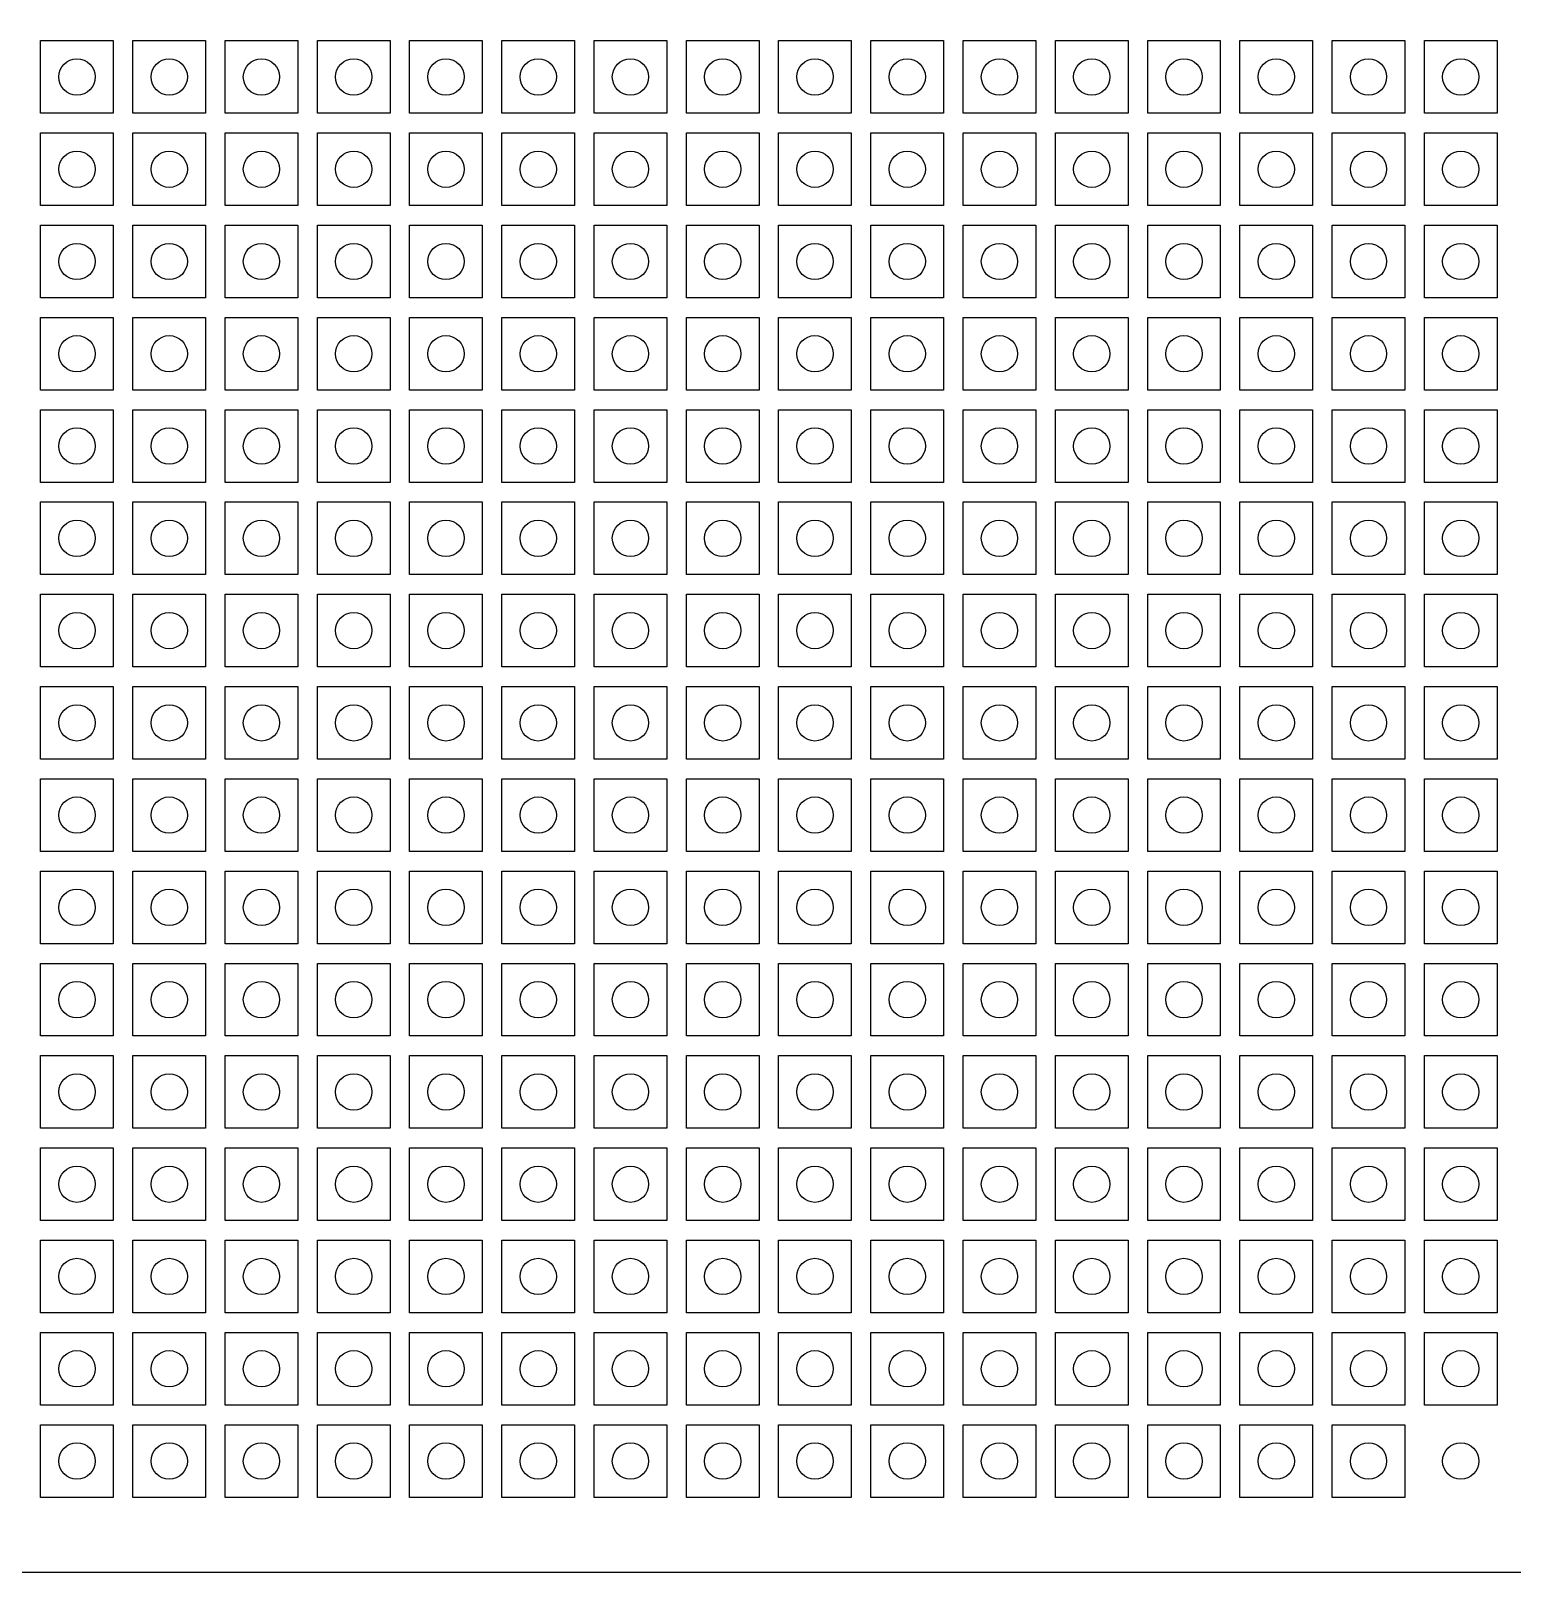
# Model space of a CAD drawing. Header units: millimetres. Extents: x 0 to 526, y 0 to 196.
# Drawn here: x 39.21 to 80, y 0 to 42.43 of the extents above; entities that cross this region are included whole.
import ezdxf

# ---------------------------------------------------------------- set-up
doc = ezdxf.new("R2010")
doc.units = ezdxf.units.MM

msp = doc.modelspace()

# ---------------------------------------------------------------- linework, layer by layer
for points in [[(0, 0), (0, 0), (160, 0), (160, 0), (160, 100), (160, 100), (0, 100), (0, 100)], [(41.484, 40.16), (41.484, 40.16), (39.484, 40.16), (39.484, 40.16), (39.484, 42.16), (39.484, 42.16), (41.484, 42.16), (41.484, 42.16)], [(44.024, 40.16), (44.024, 40.16), (42.024, 40.16), (42.024, 40.16), (42.024, 42.16), (42.024, 42.16), (44.024, 42.16), (44.024, 42.16)], [(46.564, 40.16), (46.564, 40.16), (44.564, 40.16), (44.564, 40.16), (44.564, 42.16), (44.564, 42.16), (46.564, 42.16), (46.564, 42.16)], [(49.104, 40.16), (49.104, 40.16), (47.104, 40.16), (47.104, 40.16), (47.104, 42.16), (47.104, 42.16), (49.104, 42.16), (49.104, 42.16)], [(51.644, 40.16), (51.644, 40.16), (49.644, 40.16), (49.644, 40.16), (49.644, 42.16), (49.644, 42.16), (51.644, 42.16), (51.644, 42.16)], [(54.184, 40.16), (54.184, 40.16), (52.184, 40.16), (52.184, 40.16), (52.184, 42.16), (52.184, 42.16), (54.184, 42.16), (54.184, 42.16)], [(56.724, 40.16), (56.724, 40.16), (54.724, 40.16), (54.724, 40.16), (54.724, 42.16), (54.724, 42.16), (56.724, 42.16), (56.724, 42.16)], [(59.264, 40.16), (59.264, 40.16), (57.264, 40.16), (57.264, 40.16), (57.264, 42.16), (57.264, 42.16), (59.264, 42.16), (59.264, 42.16)], [(61.804, 40.16), (61.804, 40.16), (59.804, 40.16), (59.804, 40.16), (59.804, 42.16), (59.804, 42.16), (61.804, 42.16), (61.804, 42.16)], [(64.344, 40.16), (64.344, 40.16), (62.344, 40.16), (62.344, 40.16), (62.344, 42.16), (62.344, 42.16), (64.344, 42.16), (64.344, 42.16)], [(66.884, 40.16), (66.884, 40.16), (64.884, 40.16), (64.884, 40.16), (64.884, 42.16), (64.884, 42.16), (66.884, 42.16), (66.884, 42.16)], [(69.424, 40.16), (69.424, 40.16), (67.424, 40.16), (67.424, 40.16), (67.424, 42.16), (67.424, 42.16), (69.424, 42.16), (69.424, 42.16)], [(71.964, 40.16), (71.964, 40.16), (69.964, 40.16), (69.964, 40.16), (69.964, 42.16), (69.964, 42.16), (71.964, 42.16), (71.964, 42.16)], [(74.504, 40.16), (74.504, 40.16), (72.504, 40.16), (72.504, 40.16), (72.504, 42.16), (72.504, 42.16), (74.504, 42.16), (74.504, 42.16)], [(77.044, 40.16), (77.044, 40.16), (75.044, 40.16), (75.044, 40.16), (75.044, 42.16), (75.044, 42.16), (77.044, 42.16), (77.044, 42.16)], [(79.584, 40.16), (79.584, 40.16), (77.584, 40.16), (77.584, 40.16), (77.584, 42.16), (77.584, 42.16), (79.584, 42.16), (79.584, 42.16)], [(41.484, 37.62), (41.484, 37.62), (39.484, 37.62), (39.484, 37.62), (39.484, 39.62), (39.484, 39.62), (41.484, 39.62), (41.484, 39.62)], [(44.024, 37.62), (44.024, 37.62), (42.024, 37.62), (42.024, 37.62), (42.024, 39.62), (42.024, 39.62), (44.024, 39.62), (44.024, 39.62)], [(46.564, 37.62), (46.564, 37.62), (44.564, 37.62), (44.564, 37.62), (44.564, 39.62), (44.564, 39.62), (46.564, 39.62), (46.564, 39.62)], [(49.104, 37.62), (49.104, 37.62), (47.104, 37.62), (47.104, 37.62), (47.104, 39.62), (47.104, 39.62), (49.104, 39.62), (49.104, 39.62)], [(51.644, 37.62), (51.644, 37.62), (49.644, 37.62), (49.644, 37.62), (49.644, 39.62), (49.644, 39.62), (51.644, 39.62), (51.644, 39.62)], [(54.184, 37.62), (54.184, 37.62), (52.184, 37.62), (52.184, 37.62), (52.184, 39.62), (52.184, 39.62), (54.184, 39.62), (54.184, 39.62)], [(56.724, 37.62), (56.724, 37.62), (54.724, 37.62), (54.724, 37.62), (54.724, 39.62), (54.724, 39.62), (56.724, 39.62), (56.724, 39.62)], [(59.264, 37.62), (59.264, 37.62), (57.264, 37.62), (57.264, 37.62), (57.264, 39.62), (57.264, 39.62), (59.264, 39.62), (59.264, 39.62)], [(61.804, 37.62), (61.804, 37.62), (59.804, 37.62), (59.804, 37.62), (59.804, 39.62), (59.804, 39.62), (61.804, 39.62), (61.804, 39.62)], [(64.344, 37.62), (64.344, 37.62), (62.344, 37.62), (62.344, 37.62), (62.344, 39.62), (62.344, 39.62), (64.344, 39.62), (64.344, 39.62)], [(66.884, 37.62), (66.884, 37.62), (64.884, 37.62), (64.884, 37.62), (64.884, 39.62), (64.884, 39.62), (66.884, 39.62), (66.884, 39.62)], [(69.424, 37.62), (69.424, 37.62), (67.424, 37.62), (67.424, 37.62), (67.424, 39.62), (67.424, 39.62), (69.424, 39.62), (69.424, 39.62)], [(71.964, 37.62), (71.964, 37.62), (69.964, 37.62), (69.964, 37.62), (69.964, 39.62), (69.964, 39.62), (71.964, 39.62), (71.964, 39.62)], [(74.504, 37.62), (74.504, 37.62), (72.504, 37.62), (72.504, 37.62), (72.504, 39.62), (72.504, 39.62), (74.504, 39.62), (74.504, 39.62)], [(77.044, 37.62), (77.044, 37.62), (75.044, 37.62), (75.044, 37.62), (75.044, 39.62), (75.044, 39.62), (77.044, 39.62), (77.044, 39.62)], [(79.584, 37.62), (79.584, 37.62), (77.584, 37.62), (77.584, 37.62), (77.584, 39.62), (77.584, 39.62), (79.584, 39.62), (79.584, 39.62)], [(41.484, 35.08), (41.484, 35.08), (39.484, 35.08), (39.484, 35.08), (39.484, 37.08), (39.484, 37.08), (41.484, 37.08), (41.484, 37.08)], [(44.024, 35.08), (44.024, 35.08), (42.024, 35.08), (42.024, 35.08), (42.024, 37.08), (42.024, 37.08), (44.024, 37.08), (44.024, 37.08)], [(46.564, 35.08), (46.564, 35.08), (44.564, 35.08), (44.564, 35.08), (44.564, 37.08), (44.564, 37.08), (46.564, 37.08), (46.564, 37.08)], [(49.104, 35.08), (49.104, 35.08), (47.104, 35.08), (47.104, 35.08), (47.104, 37.08), (47.104, 37.08), (49.104, 37.08), (49.104, 37.08)], [(51.644, 35.08), (51.644, 35.08), (49.644, 35.08), (49.644, 35.08), (49.644, 37.08), (49.644, 37.08), (51.644, 37.08), (51.644, 37.08)], [(54.184, 35.08), (54.184, 35.08), (52.184, 35.08), (52.184, 35.08), (52.184, 37.08), (52.184, 37.08), (54.184, 37.08), (54.184, 37.08)], [(56.724, 35.08), (56.724, 35.08), (54.724, 35.08), (54.724, 35.08), (54.724, 37.08), (54.724, 37.08), (56.724, 37.08), (56.724, 37.08)], [(59.264, 35.08), (59.264, 35.08), (57.264, 35.08), (57.264, 35.08), (57.264, 37.08), (57.264, 37.08), (59.264, 37.08), (59.264, 37.08)], [(61.804, 35.08), (61.804, 35.08), (59.804, 35.08), (59.804, 35.08), (59.804, 37.08), (59.804, 37.08), (61.804, 37.08), (61.804, 37.08)], [(64.344, 35.08), (64.344, 35.08), (62.344, 35.08), (62.344, 35.08), (62.344, 37.08), (62.344, 37.08), (64.344, 37.08), (64.344, 37.08)], [(66.884, 35.08), (66.884, 35.08), (64.884, 35.08), (64.884, 35.08), (64.884, 37.08), (64.884, 37.08), (66.884, 37.08), (66.884, 37.08)], [(69.424, 35.08), (69.424, 35.08), (67.424, 35.08), (67.424, 35.08), (67.424, 37.08), (67.424, 37.08), (69.424, 37.08), (69.424, 37.08)], [(71.964, 35.08), (71.964, 35.08), (69.964, 35.08), (69.964, 35.08), (69.964, 37.08), (69.964, 37.08), (71.964, 37.08), (71.964, 37.08)], [(74.504, 35.08), (74.504, 35.08), (72.504, 35.08), (72.504, 35.08), (72.504, 37.08), (72.504, 37.08), (74.504, 37.08), (74.504, 37.08)], [(77.044, 35.08), (77.044, 35.08), (75.044, 35.08), (75.044, 35.08), (75.044, 37.08), (75.044, 37.08), (77.044, 37.08), (77.044, 37.08)], [(79.584, 35.08), (79.584, 35.08), (77.584, 35.08), (77.584, 35.08), (77.584, 37.08), (77.584, 37.08), (79.584, 37.08), (79.584, 37.08)], [(41.484, 32.54), (41.484, 32.54), (39.484, 32.54), (39.484, 32.54), (39.484, 34.54), (39.484, 34.54), (41.484, 34.54), (41.484, 34.54)], [(44.024, 32.54), (44.024, 32.54), (42.024, 32.54), (42.024, 32.54), (42.024, 34.54), (42.024, 34.54), (44.024, 34.54), (44.024, 34.54)], [(46.564, 32.54), (46.564, 32.54), (44.564, 32.54), (44.564, 32.54), (44.564, 34.54), (44.564, 34.54), (46.564, 34.54), (46.564, 34.54)], [(49.104, 32.54), (49.104, 32.54), (47.104, 32.54), (47.104, 32.54), (47.104, 34.54), (47.104, 34.54), (49.104, 34.54), (49.104, 34.54)], [(51.644, 32.54), (51.644, 32.54), (49.644, 32.54), (49.644, 32.54), (49.644, 34.54), (49.644, 34.54), (51.644, 34.54), (51.644, 34.54)], [(54.184, 32.54), (54.184, 32.54), (52.184, 32.54), (52.184, 32.54), (52.184, 34.54), (52.184, 34.54), (54.184, 34.54), (54.184, 34.54)], [(56.724, 32.54), (56.724, 32.54), (54.724, 32.54), (54.724, 32.54), (54.724, 34.54), (54.724, 34.54), (56.724, 34.54), (56.724, 34.54)], [(59.264, 32.54), (59.264, 32.54), (57.264, 32.54), (57.264, 32.54), (57.264, 34.54), (57.264, 34.54), (59.264, 34.54), (59.264, 34.54)], [(61.804, 32.54), (61.804, 32.54), (59.804, 32.54), (59.804, 32.54), (59.804, 34.54), (59.804, 34.54), (61.804, 34.54), (61.804, 34.54)], [(64.344, 32.54), (64.344, 32.54), (62.344, 32.54), (62.344, 32.54), (62.344, 34.54), (62.344, 34.54), (64.344, 34.54), (64.344, 34.54)], [(66.884, 32.54), (66.884, 32.54), (64.884, 32.54), (64.884, 32.54), (64.884, 34.54), (64.884, 34.54), (66.884, 34.54), (66.884, 34.54)], [(69.424, 32.54), (69.424, 32.54), (67.424, 32.54), (67.424, 32.54), (67.424, 34.54), (67.424, 34.54), (69.424, 34.54), (69.424, 34.54)], [(71.964, 32.54), (71.964, 32.54), (69.964, 32.54), (69.964, 32.54), (69.964, 34.54), (69.964, 34.54), (71.964, 34.54), (71.964, 34.54)], [(74.504, 32.54), (74.504, 32.54), (72.504, 32.54), (72.504, 32.54), (72.504, 34.54), (72.504, 34.54), (74.504, 34.54), (74.504, 34.54)], [(77.044, 32.54), (77.044, 32.54), (75.044, 32.54), (75.044, 32.54), (75.044, 34.54), (75.044, 34.54), (77.044, 34.54), (77.044, 34.54)], [(79.584, 32.54), (79.584, 32.54), (77.584, 32.54), (77.584, 32.54), (77.584, 34.54), (77.584, 34.54), (79.584, 34.54), (79.584, 34.54)], [(41.484, 30), (41.484, 30), (39.484, 30), (39.484, 30), (39.484, 32), (39.484, 32), (41.484, 32), (41.484, 32)], [(44.024, 30), (44.024, 30), (42.024, 30), (42.024, 30), (42.024, 32), (42.024, 32), (44.024, 32), (44.024, 32)], [(46.564, 30), (46.564, 30), (44.564, 30), (44.564, 30), (44.564, 32), (44.564, 32), (46.564, 32), (46.564, 32)], [(49.104, 30), (49.104, 30), (47.104, 30), (47.104, 30), (47.104, 32), (47.104, 32), (49.104, 32), (49.104, 32)], [(51.644, 30), (51.644, 30), (49.644, 30), (49.644, 30), (49.644, 32), (49.644, 32), (51.644, 32), (51.644, 32)], [(54.184, 30), (54.184, 30), (52.184, 30), (52.184, 30), (52.184, 32), (52.184, 32), (54.184, 32), (54.184, 32)], [(56.724, 30), (56.724, 30), (54.724, 30), (54.724, 30), (54.724, 32), (54.724, 32), (56.724, 32), (56.724, 32)], [(59.264, 30), (59.264, 30), (57.264, 30), (57.264, 30), (57.264, 32), (57.264, 32), (59.264, 32), (59.264, 32)], [(61.804, 30), (61.804, 30), (59.804, 30), (59.804, 30), (59.804, 32), (59.804, 32), (61.804, 32), (61.804, 32)], [(64.344, 30), (64.344, 30), (62.344, 30), (62.344, 30), (62.344, 32), (62.344, 32), (64.344, 32), (64.344, 32)], [(66.884, 30), (66.884, 30), (64.884, 30), (64.884, 30), (64.884, 32), (64.884, 32), (66.884, 32), (66.884, 32)], [(69.424, 30), (69.424, 30), (67.424, 30), (67.424, 30), (67.424, 32), (67.424, 32), (69.424, 32), (69.424, 32)], [(71.964, 30), (71.964, 30), (69.964, 30), (69.964, 30), (69.964, 32), (69.964, 32), (71.964, 32), (71.964, 32)], [(74.504, 30), (74.504, 30), (72.504, 30), (72.504, 30), (72.504, 32), (72.504, 32), (74.504, 32), (74.504, 32)], [(77.044, 30), (77.044, 30), (75.044, 30), (75.044, 30), (75.044, 32), (75.044, 32), (77.044, 32), (77.044, 32)], [(79.584, 30), (79.584, 30), (77.584, 30), (77.584, 30), (77.584, 32), (77.584, 32), (79.584, 32), (79.584, 32)], [(41.484, 27.46), (41.484, 27.46), (39.484, 27.46), (39.484, 27.46), (39.484, 29.46), (39.484, 29.46), (41.484, 29.46), (41.484, 29.46)], [(44.024, 27.46), (44.024, 27.46), (42.024, 27.46), (42.024, 27.46), (42.024, 29.46), (42.024, 29.46), (44.024, 29.46), (44.024, 29.46)], [(46.564, 27.46), (46.564, 27.46), (44.564, 27.46), (44.564, 27.46), (44.564, 29.46), (44.564, 29.46), (46.564, 29.46), (46.564, 29.46)], [(49.104, 27.46), (49.104, 27.46), (47.104, 27.46), (47.104, 27.46), (47.104, 29.46), (47.104, 29.46), (49.104, 29.46), (49.104, 29.46)], [(51.644, 27.46), (51.644, 27.46), (49.644, 27.46), (49.644, 27.46), (49.644, 29.46), (49.644, 29.46), (51.644, 29.46), (51.644, 29.46)], [(54.184, 27.46), (54.184, 27.46), (52.184, 27.46), (52.184, 27.46), (52.184, 29.46), (52.184, 29.46), (54.184, 29.46), (54.184, 29.46)], [(56.724, 27.46), (56.724, 27.46), (54.724, 27.46), (54.724, 27.46), (54.724, 29.46), (54.724, 29.46), (56.724, 29.46), (56.724, 29.46)], [(59.264, 27.46), (59.264, 27.46), (57.264, 27.46), (57.264, 27.46), (57.264, 29.46), (57.264, 29.46), (59.264, 29.46), (59.264, 29.46)], [(61.804, 27.46), (61.804, 27.46), (59.804, 27.46), (59.804, 27.46), (59.804, 29.46), (59.804, 29.46), (61.804, 29.46), (61.804, 29.46)], [(64.344, 27.46), (64.344, 27.46), (62.344, 27.46), (62.344, 27.46), (62.344, 29.46), (62.344, 29.46), (64.344, 29.46), (64.344, 29.46)], [(66.884, 27.46), (66.884, 27.46), (64.884, 27.46), (64.884, 27.46), (64.884, 29.46), (64.884, 29.46), (66.884, 29.46), (66.884, 29.46)], [(69.424, 27.46), (69.424, 27.46), (67.424, 27.46), (67.424, 27.46), (67.424, 29.46), (67.424, 29.46), (69.424, 29.46), (69.424, 29.46)], [(71.964, 27.46), (71.964, 27.46), (69.964, 27.46), (69.964, 27.46), (69.964, 29.46), (69.964, 29.46), (71.964, 29.46), (71.964, 29.46)], [(74.504, 27.46), (74.504, 27.46), (72.504, 27.46), (72.504, 27.46), (72.504, 29.46), (72.504, 29.46), (74.504, 29.46), (74.504, 29.46)], [(77.044, 27.46), (77.044, 27.46), (75.044, 27.46), (75.044, 27.46), (75.044, 29.46), (75.044, 29.46), (77.044, 29.46), (77.044, 29.46)], [(79.584, 27.46), (79.584, 27.46), (77.584, 27.46), (77.584, 27.46), (77.584, 29.46), (77.584, 29.46), (79.584, 29.46), (79.584, 29.46)], [(41.484, 24.92), (41.484, 24.92), (39.484, 24.92), (39.484, 24.92), (39.484, 26.92), (39.484, 26.92), (41.484, 26.92), (41.484, 26.92)], [(44.024, 24.92), (44.024, 24.92), (42.024, 24.92), (42.024, 24.92), (42.024, 26.92), (42.024, 26.92), (44.024, 26.92), (44.024, 26.92)], [(46.564, 24.92), (46.564, 24.92), (44.564, 24.92), (44.564, 24.92), (44.564, 26.92), (44.564, 26.92), (46.564, 26.92), (46.564, 26.92)], [(49.104, 24.92), (49.104, 24.92), (47.104, 24.92), (47.104, 24.92), (47.104, 26.92), (47.104, 26.92), (49.104, 26.92), (49.104, 26.92)], [(51.644, 24.92), (51.644, 24.92), (49.644, 24.92), (49.644, 24.92), (49.644, 26.92), (49.644, 26.92), (51.644, 26.92), (51.644, 26.92)], [(54.184, 24.92), (54.184, 24.92), (52.184, 24.92), (52.184, 24.92), (52.184, 26.92), (52.184, 26.92), (54.184, 26.92), (54.184, 26.92)], [(56.724, 24.92), (56.724, 24.92), (54.724, 24.92), (54.724, 24.92), (54.724, 26.92), (54.724, 26.92), (56.724, 26.92), (56.724, 26.92)], [(59.264, 24.92), (59.264, 24.92), (57.264, 24.92), (57.264, 24.92), (57.264, 26.92), (57.264, 26.92), (59.264, 26.92), (59.264, 26.92)], [(61.804, 24.92), (61.804, 24.92), (59.804, 24.92), (59.804, 24.92), (59.804, 26.92), (59.804, 26.92), (61.804, 26.92), (61.804, 26.92)], [(64.344, 24.92), (64.344, 24.92), (62.344, 24.92), (62.344, 24.92), (62.344, 26.92), (62.344, 26.92), (64.344, 26.92), (64.344, 26.92)], [(66.884, 24.92), (66.884, 24.92), (64.884, 24.92), (64.884, 24.92), (64.884, 26.92), (64.884, 26.92), (66.884, 26.92), (66.884, 26.92)], [(69.424, 24.92), (69.424, 24.92), (67.424, 24.92), (67.424, 24.92), (67.424, 26.92), (67.424, 26.92), (69.424, 26.92), (69.424, 26.92)], [(71.964, 24.92), (71.964, 24.92), (69.964, 24.92), (69.964, 24.92), (69.964, 26.92), (69.964, 26.92), (71.964, 26.92), (71.964, 26.92)], [(74.504, 24.92), (74.504, 24.92), (72.504, 24.92), (72.504, 24.92), (72.504, 26.92), (72.504, 26.92), (74.504, 26.92), (74.504, 26.92)], [(77.044, 24.92), (77.044, 24.92), (75.044, 24.92), (75.044, 24.92), (75.044, 26.92), (75.044, 26.92), (77.044, 26.92), (77.044, 26.92)], [(79.584, 24.92), (79.584, 24.92), (77.584, 24.92), (77.584, 24.92), (77.584, 26.92), (77.584, 26.92), (79.584, 26.92), (79.584, 26.92)], [(41.484, 22.38), (41.484, 22.38), (39.484, 22.38), (39.484, 22.38), (39.484, 24.38), (39.484, 24.38), (41.484, 24.38), (41.484, 24.38)], [(44.024, 22.38), (44.024, 22.38), (42.024, 22.38), (42.024, 22.38), (42.024, 24.38), (42.024, 24.38), (44.024, 24.38), (44.024, 24.38)], [(46.564, 22.38), (46.564, 22.38), (44.564, 22.38), (44.564, 22.38), (44.564, 24.38), (44.564, 24.38), (46.564, 24.38), (46.564, 24.38)], [(49.104, 22.38), (49.104, 22.38), (47.104, 22.38), (47.104, 22.38), (47.104, 24.38), (47.104, 24.38), (49.104, 24.38), (49.104, 24.38)], [(51.644, 22.38), (51.644, 22.38), (49.644, 22.38), (49.644, 22.38), (49.644, 24.38), (49.644, 24.38), (51.644, 24.38), (51.644, 24.38)], [(54.184, 22.38), (54.184, 22.38), (52.184, 22.38), (52.184, 22.38), (52.184, 24.38), (52.184, 24.38), (54.184, 24.38), (54.184, 24.38)], [(56.724, 22.38), (56.724, 22.38), (54.724, 22.38), (54.724, 22.38), (54.724, 24.38), (54.724, 24.38), (56.724, 24.38), (56.724, 24.38)], [(59.264, 22.38), (59.264, 22.38), (57.264, 22.38), (57.264, 22.38), (57.264, 24.38), (57.264, 24.38), (59.264, 24.38), (59.264, 24.38)], [(61.804, 22.38), (61.804, 22.38), (59.804, 22.38), (59.804, 22.38), (59.804, 24.38), (59.804, 24.38), (61.804, 24.38), (61.804, 24.38)], [(64.344, 22.38), (64.344, 22.38), (62.344, 22.38), (62.344, 22.38), (62.344, 24.38), (62.344, 24.38), (64.344, 24.38), (64.344, 24.38)], [(66.884, 22.38), (66.884, 22.38), (64.884, 22.38), (64.884, 22.38), (64.884, 24.38), (64.884, 24.38), (66.884, 24.38), (66.884, 24.38)], [(69.424, 22.38), (69.424, 22.38), (67.424, 22.38), (67.424, 22.38), (67.424, 24.38), (67.424, 24.38), (69.424, 24.38), (69.424, 24.38)], [(71.964, 22.38), (71.964, 22.38), (69.964, 22.38), (69.964, 22.38), (69.964, 24.38), (69.964, 24.38), (71.964, 24.38), (71.964, 24.38)], [(74.504, 22.38), (74.504, 22.38), (72.504, 22.38), (72.504, 22.38), (72.504, 24.38), (72.504, 24.38), (74.504, 24.38), (74.504, 24.38)], [(77.044, 22.38), (77.044, 22.38), (75.044, 22.38), (75.044, 22.38), (75.044, 24.38), (75.044, 24.38), (77.044, 24.38), (77.044, 24.38)], [(79.584, 22.38), (79.584, 22.38), (77.584, 22.38), (77.584, 22.38), (77.584, 24.38), (77.584, 24.38), (79.584, 24.38), (79.584, 24.38)], [(41.484, 19.84), (41.484, 19.84), (39.484, 19.84), (39.484, 19.84), (39.484, 21.84), (39.484, 21.84), (41.484, 21.84), (41.484, 21.84)], [(44.024, 19.84), (44.024, 19.84), (42.024, 19.84), (42.024, 19.84), (42.024, 21.84), (42.024, 21.84), (44.024, 21.84), (44.024, 21.84)], [(46.564, 19.84), (46.564, 19.84), (44.564, 19.84), (44.564, 19.84), (44.564, 21.84), (44.564, 21.84), (46.564, 21.84), (46.564, 21.84)], [(49.104, 19.84), (49.104, 19.84), (47.104, 19.84), (47.104, 19.84), (47.104, 21.84), (47.104, 21.84), (49.104, 21.84), (49.104, 21.84)], [(51.644, 19.84), (51.644, 19.84), (49.644, 19.84), (49.644, 19.84), (49.644, 21.84), (49.644, 21.84), (51.644, 21.84), (51.644, 21.84)], [(54.184, 19.84), (54.184, 19.84), (52.184, 19.84), (52.184, 19.84), (52.184, 21.84), (52.184, 21.84), (54.184, 21.84), (54.184, 21.84)], [(56.724, 19.84), (56.724, 19.84), (54.724, 19.84), (54.724, 19.84), (54.724, 21.84), (54.724, 21.84), (56.724, 21.84), (56.724, 21.84)], [(59.264, 19.84), (59.264, 19.84), (57.264, 19.84), (57.264, 19.84), (57.264, 21.84), (57.264, 21.84), (59.264, 21.84), (59.264, 21.84)], [(61.804, 19.84), (61.804, 19.84), (59.804, 19.84), (59.804, 19.84), (59.804, 21.84), (59.804, 21.84), (61.804, 21.84), (61.804, 21.84)], [(64.344, 19.84), (64.344, 19.84), (62.344, 19.84), (62.344, 19.84), (62.344, 21.84), (62.344, 21.84), (64.344, 21.84), (64.344, 21.84)], [(66.884, 19.84), (66.884, 19.84), (64.884, 19.84), (64.884, 19.84), (64.884, 21.84), (64.884, 21.84), (66.884, 21.84), (66.884, 21.84)], [(69.424, 19.84), (69.424, 19.84), (67.424, 19.84), (67.424, 19.84), (67.424, 21.84), (67.424, 21.84), (69.424, 21.84), (69.424, 21.84)], [(71.964, 19.84), (71.964, 19.84), (69.964, 19.84), (69.964, 19.84), (69.964, 21.84), (69.964, 21.84), (71.964, 21.84), (71.964, 21.84)], [(74.504, 19.84), (74.504, 19.84), (72.504, 19.84), (72.504, 19.84), (72.504, 21.84), (72.504, 21.84), (74.504, 21.84), (74.504, 21.84)], [(77.044, 19.84), (77.044, 19.84), (75.044, 19.84), (75.044, 19.84), (75.044, 21.84), (75.044, 21.84), (77.044, 21.84), (77.044, 21.84)], [(79.584, 19.84), (79.584, 19.84), (77.584, 19.84), (77.584, 19.84), (77.584, 21.84), (77.584, 21.84), (79.584, 21.84), (79.584, 21.84)], [(41.484, 17.3), (41.484, 17.3), (39.484, 17.3), (39.484, 17.3), (39.484, 19.3), (39.484, 19.3), (41.484, 19.3), (41.484, 19.3)], [(44.024, 17.3), (44.024, 17.3), (42.024, 17.3), (42.024, 17.3), (42.024, 19.3), (42.024, 19.3), (44.024, 19.3), (44.024, 19.3)], [(46.564, 17.3), (46.564, 17.3), (44.564, 17.3), (44.564, 17.3), (44.564, 19.3), (44.564, 19.3), (46.564, 19.3), (46.564, 19.3)], [(49.104, 17.3), (49.104, 17.3), (47.104, 17.3), (47.104, 17.3), (47.104, 19.3), (47.104, 19.3), (49.104, 19.3), (49.104, 19.3)], [(51.644, 17.3), (51.644, 17.3), (49.644, 17.3), (49.644, 17.3), (49.644, 19.3), (49.644, 19.3), (51.644, 19.3), (51.644, 19.3)], [(54.184, 17.3), (54.184, 17.3), (52.184, 17.3), (52.184, 17.3), (52.184, 19.3), (52.184, 19.3), (54.184, 19.3), (54.184, 19.3)], [(56.724, 17.3), (56.724, 17.3), (54.724, 17.3), (54.724, 17.3), (54.724, 19.3), (54.724, 19.3), (56.724, 19.3), (56.724, 19.3)], [(59.264, 17.3), (59.264, 17.3), (57.264, 17.3), (57.264, 17.3), (57.264, 19.3), (57.264, 19.3), (59.264, 19.3), (59.264, 19.3)], [(61.804, 17.3), (61.804, 17.3), (59.804, 17.3), (59.804, 17.3), (59.804, 19.3), (59.804, 19.3), (61.804, 19.3), (61.804, 19.3)], [(64.344, 17.3), (64.344, 17.3), (62.344, 17.3), (62.344, 17.3), (62.344, 19.3), (62.344, 19.3), (64.344, 19.3), (64.344, 19.3)], [(66.884, 17.3), (66.884, 17.3), (64.884, 17.3), (64.884, 17.3), (64.884, 19.3), (64.884, 19.3), (66.884, 19.3), (66.884, 19.3)], [(69.424, 17.3), (69.424, 17.3), (67.424, 17.3), (67.424, 17.3), (67.424, 19.3), (67.424, 19.3), (69.424, 19.3), (69.424, 19.3)], [(71.964, 17.3), (71.964, 17.3), (69.964, 17.3), (69.964, 17.3), (69.964, 19.3), (69.964, 19.3), (71.964, 19.3), (71.964, 19.3)], [(74.504, 17.3), (74.504, 17.3), (72.504, 17.3), (72.504, 17.3), (72.504, 19.3), (72.504, 19.3), (74.504, 19.3), (74.504, 19.3)], [(77.044, 17.3), (77.044, 17.3), (75.044, 17.3), (75.044, 17.3), (75.044, 19.3), (75.044, 19.3), (77.044, 19.3), (77.044, 19.3)], [(79.584, 17.3), (79.584, 17.3), (77.584, 17.3), (77.584, 17.3), (77.584, 19.3), (77.584, 19.3), (79.584, 19.3), (79.584, 19.3)], [(41.484, 14.76), (41.484, 14.76), (39.484, 14.76), (39.484, 14.76), (39.484, 16.76), (39.484, 16.76), (41.484, 16.76), (41.484, 16.76)], [(44.024, 14.76), (44.024, 14.76), (42.024, 14.76), (42.024, 14.76), (42.024, 16.76), (42.024, 16.76), (44.024, 16.76), (44.024, 16.76)], [(46.564, 14.76), (46.564, 14.76), (44.564, 14.76), (44.564, 14.76), (44.564, 16.76), (44.564, 16.76), (46.564, 16.76), (46.564, 16.76)], [(49.104, 14.76), (49.104, 14.76), (47.104, 14.76), (47.104, 14.76), (47.104, 16.76), (47.104, 16.76), (49.104, 16.76), (49.104, 16.76)], [(51.644, 14.76), (51.644, 14.76), (49.644, 14.76), (49.644, 14.76), (49.644, 16.76), (49.644, 16.76), (51.644, 16.76), (51.644, 16.76)], [(54.184, 14.76), (54.184, 14.76), (52.184, 14.76), (52.184, 14.76), (52.184, 16.76), (52.184, 16.76), (54.184, 16.76), (54.184, 16.76)], [(56.724, 14.76), (56.724, 14.76), (54.724, 14.76), (54.724, 14.76), (54.724, 16.76), (54.724, 16.76), (56.724, 16.76), (56.724, 16.76)], [(59.264, 14.76), (59.264, 14.76), (57.264, 14.76), (57.264, 14.76), (57.264, 16.76), (57.264, 16.76), (59.264, 16.76), (59.264, 16.76)], [(61.804, 14.76), (61.804, 14.76), (59.804, 14.76), (59.804, 14.76), (59.804, 16.76), (59.804, 16.76), (61.804, 16.76), (61.804, 16.76)], [(64.344, 14.76), (64.344, 14.76), (62.344, 14.76), (62.344, 14.76), (62.344, 16.76), (62.344, 16.76), (64.344, 16.76), (64.344, 16.76)], [(66.884, 14.76), (66.884, 14.76), (64.884, 14.76), (64.884, 14.76), (64.884, 16.76), (64.884, 16.76), (66.884, 16.76), (66.884, 16.76)], [(69.424, 14.76), (69.424, 14.76), (67.424, 14.76), (67.424, 14.76), (67.424, 16.76), (67.424, 16.76), (69.424, 16.76), (69.424, 16.76)], [(71.964, 14.76), (71.964, 14.76), (69.964, 14.76), (69.964, 14.76), (69.964, 16.76), (69.964, 16.76), (71.964, 16.76), (71.964, 16.76)], [(74.504, 14.76), (74.504, 14.76), (72.504, 14.76), (72.504, 14.76), (72.504, 16.76), (72.504, 16.76), (74.504, 16.76), (74.504, 16.76)], [(77.044, 14.76), (77.044, 14.76), (75.044, 14.76), (75.044, 14.76), (75.044, 16.76), (75.044, 16.76), (77.044, 16.76), (77.044, 16.76)], [(79.584, 14.76), (79.584, 14.76), (77.584, 14.76), (77.584, 14.76), (77.584, 16.76), (77.584, 16.76), (79.584, 16.76), (79.584, 16.76)], [(41.484, 12.22), (41.484, 12.22), (39.484, 12.22), (39.484, 12.22), (39.484, 14.22), (39.484, 14.22), (41.484, 14.22), (41.484, 14.22)], [(44.024, 12.22), (44.024, 12.22), (42.024, 12.22), (42.024, 12.22), (42.024, 14.22), (42.024, 14.22), (44.024, 14.22), (44.024, 14.22)], [(46.564, 12.22), (46.564, 12.22), (44.564, 12.22), (44.564, 12.22), (44.564, 14.22), (44.564, 14.22), (46.564, 14.22), (46.564, 14.22)], [(49.104, 12.22), (49.104, 12.22), (47.104, 12.22), (47.104, 12.22), (47.104, 14.22), (47.104, 14.22), (49.104, 14.22), (49.104, 14.22)], [(51.644, 12.22), (51.644, 12.22), (49.644, 12.22), (49.644, 12.22), (49.644, 14.22), (49.644, 14.22), (51.644, 14.22), (51.644, 14.22)], [(54.184, 12.22), (54.184, 12.22), (52.184, 12.22), (52.184, 12.22), (52.184, 14.22), (52.184, 14.22), (54.184, 14.22), (54.184, 14.22)], [(56.724, 12.22), (56.724, 12.22), (54.724, 12.22), (54.724, 12.22), (54.724, 14.22), (54.724, 14.22), (56.724, 14.22), (56.724, 14.22)], [(59.264, 12.22), (59.264, 12.22), (57.264, 12.22), (57.264, 12.22), (57.264, 14.22), (57.264, 14.22), (59.264, 14.22), (59.264, 14.22)], [(61.804, 12.22), (61.804, 12.22), (59.804, 12.22), (59.804, 12.22), (59.804, 14.22), (59.804, 14.22), (61.804, 14.22), (61.804, 14.22)], [(64.344, 12.22), (64.344, 12.22), (62.344, 12.22), (62.344, 12.22), (62.344, 14.22), (62.344, 14.22), (64.344, 14.22), (64.344, 14.22)], [(66.884, 12.22), (66.884, 12.22), (64.884, 12.22), (64.884, 12.22), (64.884, 14.22), (64.884, 14.22), (66.884, 14.22), (66.884, 14.22)], [(69.424, 12.22), (69.424, 12.22), (67.424, 12.22), (67.424, 12.22), (67.424, 14.22), (67.424, 14.22), (69.424, 14.22), (69.424, 14.22)], [(71.964, 12.22), (71.964, 12.22), (69.964, 12.22), (69.964, 12.22), (69.964, 14.22), (69.964, 14.22), (71.964, 14.22), (71.964, 14.22)], [(74.504, 12.22), (74.504, 12.22), (72.504, 12.22), (72.504, 12.22), (72.504, 14.22), (72.504, 14.22), (74.504, 14.22), (74.504, 14.22)], [(77.044, 12.22), (77.044, 12.22), (75.044, 12.22), (75.044, 12.22), (75.044, 14.22), (75.044, 14.22), (77.044, 14.22), (77.044, 14.22)], [(79.584, 12.22), (79.584, 12.22), (77.584, 12.22), (77.584, 12.22), (77.584, 14.22), (77.584, 14.22), (79.584, 14.22), (79.584, 14.22)], [(41.484, 9.68), (41.484, 9.68), (39.484, 9.68), (39.484, 9.68), (39.484, 11.68), (39.484, 11.68), (41.484, 11.68), (41.484, 11.68)], [(44.024, 9.68), (44.024, 9.68), (42.024, 9.68), (42.024, 9.68), (42.024, 11.68), (42.024, 11.68), (44.024, 11.68), (44.024, 11.68)], [(46.564, 9.68), (46.564, 9.68), (44.564, 9.68), (44.564, 9.68), (44.564, 11.68), (44.564, 11.68), (46.564, 11.68), (46.564, 11.68)], [(49.104, 9.68), (49.104, 9.68), (47.104, 9.68), (47.104, 9.68), (47.104, 11.68), (47.104, 11.68), (49.104, 11.68), (49.104, 11.68)], [(51.644, 9.68), (51.644, 9.68), (49.644, 9.68), (49.644, 9.68), (49.644, 11.68), (49.644, 11.68), (51.644, 11.68), (51.644, 11.68)], [(54.184, 9.68), (54.184, 9.68), (52.184, 9.68), (52.184, 9.68), (52.184, 11.68), (52.184, 11.68), (54.184, 11.68), (54.184, 11.68)], [(56.724, 9.68), (56.724, 9.68), (54.724, 9.68), (54.724, 9.68), (54.724, 11.68), (54.724, 11.68), (56.724, 11.68), (56.724, 11.68)], [(59.264, 9.68), (59.264, 9.68), (57.264, 9.68), (57.264, 9.68), (57.264, 11.68), (57.264, 11.68), (59.264, 11.68), (59.264, 11.68)], [(61.804, 9.68), (61.804, 9.68), (59.804, 9.68), (59.804, 9.68), (59.804, 11.68), (59.804, 11.68), (61.804, 11.68), (61.804, 11.68)], [(64.344, 9.68), (64.344, 9.68), (62.344, 9.68), (62.344, 9.68), (62.344, 11.68), (62.344, 11.68), (64.344, 11.68), (64.344, 11.68)], [(66.884, 9.68), (66.884, 9.68), (64.884, 9.68), (64.884, 9.68), (64.884, 11.68), (64.884, 11.68), (66.884, 11.68), (66.884, 11.68)], [(69.424, 9.68), (69.424, 9.68), (67.424, 9.68), (67.424, 9.68), (67.424, 11.68), (67.424, 11.68), (69.424, 11.68), (69.424, 11.68)], [(71.964, 9.68), (71.964, 9.68), (69.964, 9.68), (69.964, 9.68), (69.964, 11.68), (69.964, 11.68), (71.964, 11.68), (71.964, 11.68)], [(74.504, 9.68), (74.504, 9.68), (72.504, 9.68), (72.504, 9.68), (72.504, 11.68), (72.504, 11.68), (74.504, 11.68), (74.504, 11.68)], [(77.044, 9.68), (77.044, 9.68), (75.044, 9.68), (75.044, 9.68), (75.044, 11.68), (75.044, 11.68), (77.044, 11.68), (77.044, 11.68)], [(79.584, 9.68), (79.584, 9.68), (77.584, 9.68), (77.584, 9.68), (77.584, 11.68), (77.584, 11.68), (79.584, 11.68), (79.584, 11.68)], [(41.484, 7.14), (41.484, 7.14), (39.484, 7.14), (39.484, 7.14), (39.484, 9.14), (39.484, 9.14), (41.484, 9.14), (41.484, 9.14)], [(44.024, 7.14), (44.024, 7.14), (42.024, 7.14), (42.024, 7.14), (42.024, 9.14), (42.024, 9.14), (44.024, 9.14), (44.024, 9.14)], [(46.564, 7.14), (46.564, 7.14), (44.564, 7.14), (44.564, 7.14), (44.564, 9.14), (44.564, 9.14), (46.564, 9.14), (46.564, 9.14)], [(49.104, 7.14), (49.104, 7.14), (47.104, 7.14), (47.104, 7.14), (47.104, 9.14), (47.104, 9.14), (49.104, 9.14), (49.104, 9.14)], [(51.644, 7.14), (51.644, 7.14), (49.644, 7.14), (49.644, 7.14), (49.644, 9.14), (49.644, 9.14), (51.644, 9.14), (51.644, 9.14)], [(54.184, 7.14), (54.184, 7.14), (52.184, 7.14), (52.184, 7.14), (52.184, 9.14), (52.184, 9.14), (54.184, 9.14), (54.184, 9.14)], [(56.724, 7.14), (56.724, 7.14), (54.724, 7.14), (54.724, 7.14), (54.724, 9.14), (54.724, 9.14), (56.724, 9.14), (56.724, 9.14)], [(59.264, 7.14), (59.264, 7.14), (57.264, 7.14), (57.264, 7.14), (57.264, 9.14), (57.264, 9.14), (59.264, 9.14), (59.264, 9.14)], [(61.804, 7.14), (61.804, 7.14), (59.804, 7.14), (59.804, 7.14), (59.804, 9.14), (59.804, 9.14), (61.804, 9.14), (61.804, 9.14)], [(64.344, 7.14), (64.344, 7.14), (62.344, 7.14), (62.344, 7.14), (62.344, 9.14), (62.344, 9.14), (64.344, 9.14), (64.344, 9.14)], [(66.884, 7.14), (66.884, 7.14), (64.884, 7.14), (64.884, 7.14), (64.884, 9.14), (64.884, 9.14), (66.884, 9.14), (66.884, 9.14)], [(69.424, 7.14), (69.424, 7.14), (67.424, 7.14), (67.424, 7.14), (67.424, 9.14), (67.424, 9.14), (69.424, 9.14), (69.424, 9.14)], [(71.964, 7.14), (71.964, 7.14), (69.964, 7.14), (69.964, 7.14), (69.964, 9.14), (69.964, 9.14), (71.964, 9.14), (71.964, 9.14)], [(74.504, 7.14), (74.504, 7.14), (72.504, 7.14), (72.504, 7.14), (72.504, 9.14), (72.504, 9.14), (74.504, 9.14), (74.504, 9.14)], [(77.044, 7.14), (77.044, 7.14), (75.044, 7.14), (75.044, 7.14), (75.044, 9.14), (75.044, 9.14), (77.044, 9.14), (77.044, 9.14)], [(79.584, 7.14), (79.584, 7.14), (77.584, 7.14), (77.584, 7.14), (77.584, 9.14), (77.584, 9.14), (79.584, 9.14), (79.584, 9.14)], [(41.484, 4.6), (41.484, 4.6), (39.484, 4.6), (39.484, 4.6), (39.484, 6.6), (39.484, 6.6), (41.484, 6.6), (41.484, 6.6)], [(44.024, 4.6), (44.024, 4.6), (42.024, 4.6), (42.024, 4.6), (42.024, 6.6), (42.024, 6.6), (44.024, 6.6), (44.024, 6.6)], [(46.564, 4.6), (46.564, 4.6), (44.564, 4.6), (44.564, 4.6), (44.564, 6.6), (44.564, 6.6), (46.564, 6.6), (46.564, 6.6)], [(49.104, 4.6), (49.104, 4.6), (47.104, 4.6), (47.104, 4.6), (47.104, 6.6), (47.104, 6.6), (49.104, 6.6), (49.104, 6.6)], [(51.644, 4.6), (51.644, 4.6), (49.644, 4.6), (49.644, 4.6), (49.644, 6.6), (49.644, 6.6), (51.644, 6.6), (51.644, 6.6)], [(54.184, 4.6), (54.184, 4.6), (52.184, 4.6), (52.184, 4.6), (52.184, 6.6), (52.184, 6.6), (54.184, 6.6), (54.184, 6.6)], [(56.724, 4.6), (56.724, 4.6), (54.724, 4.6), (54.724, 4.6), (54.724, 6.6), (54.724, 6.6), (56.724, 6.6), (56.724, 6.6)], [(59.264, 4.6), (59.264, 4.6), (57.264, 4.6), (57.264, 4.6), (57.264, 6.6), (57.264, 6.6), (59.264, 6.6), (59.264, 6.6)], [(61.804, 4.6), (61.804, 4.6), (59.804, 4.6), (59.804, 4.6), (59.804, 6.6), (59.804, 6.6), (61.804, 6.6), (61.804, 6.6)], [(64.344, 4.6), (64.344, 4.6), (62.344, 4.6), (62.344, 4.6), (62.344, 6.6), (62.344, 6.6), (64.344, 6.6), (64.344, 6.6)], [(66.884, 4.6), (66.884, 4.6), (64.884, 4.6), (64.884, 4.6), (64.884, 6.6), (64.884, 6.6), (66.884, 6.6), (66.884, 6.6)], [(69.424, 4.6), (69.424, 4.6), (67.424, 4.6), (67.424, 4.6), (67.424, 6.6), (67.424, 6.6), (69.424, 6.6), (69.424, 6.6)], [(71.964, 4.6), (71.964, 4.6), (69.964, 4.6), (69.964, 4.6), (69.964, 6.6), (69.964, 6.6), (71.964, 6.6), (71.964, 6.6)], [(74.504, 4.6), (74.504, 4.6), (72.504, 4.6), (72.504, 4.6), (72.504, 6.6), (72.504, 6.6), (74.504, 6.6), (74.504, 6.6)], [(77.044, 4.6), (77.044, 4.6), (75.044, 4.6), (75.044, 4.6), (75.044, 6.6), (75.044, 6.6), (77.044, 6.6), (77.044, 6.6)], [(79.584, 4.6), (79.584, 4.6), (77.584, 4.6), (77.584, 4.6), (77.584, 6.6), (77.584, 6.6), (79.584, 6.6), (79.584, 6.6)], [(41.484, 2.06), (41.484, 2.06), (39.484, 2.06), (39.484, 2.06), (39.484, 4.06), (39.484, 4.06), (41.484, 4.06), (41.484, 4.06)], [(44.024, 2.06), (44.024, 2.06), (42.024, 2.06), (42.024, 2.06), (42.024, 4.06), (42.024, 4.06), (44.024, 4.06), (44.024, 4.06)], [(46.564, 2.06), (46.564, 2.06), (44.564, 2.06), (44.564, 2.06), (44.564, 4.06), (44.564, 4.06), (46.564, 4.06), (46.564, 4.06)], [(49.104, 2.06), (49.104, 2.06), (47.104, 2.06), (47.104, 2.06), (47.104, 4.06), (47.104, 4.06), (49.104, 4.06), (49.104, 4.06)], [(51.644, 2.06), (51.644, 2.06), (49.644, 2.06), (49.644, 2.06), (49.644, 4.06), (49.644, 4.06), (51.644, 4.06), (51.644, 4.06)], [(54.184, 2.06), (54.184, 2.06), (52.184, 2.06), (52.184, 2.06), (52.184, 4.06), (52.184, 4.06), (54.184, 4.06), (54.184, 4.06)], [(56.724, 2.06), (56.724, 2.06), (54.724, 2.06), (54.724, 2.06), (54.724, 4.06), (54.724, 4.06), (56.724, 4.06), (56.724, 4.06)], [(59.264, 2.06), (59.264, 2.06), (57.264, 2.06), (57.264, 2.06), (57.264, 4.06), (57.264, 4.06), (59.264, 4.06), (59.264, 4.06)], [(61.804, 2.06), (61.804, 2.06), (59.804, 2.06), (59.804, 2.06), (59.804, 4.06), (59.804, 4.06), (61.804, 4.06), (61.804, 4.06)], [(64.344, 2.06), (64.344, 2.06), (62.344, 2.06), (62.344, 2.06), (62.344, 4.06), (62.344, 4.06), (64.344, 4.06), (64.344, 4.06)], [(66.884, 2.06), (66.884, 2.06), (64.884, 2.06), (64.884, 2.06), (64.884, 4.06), (64.884, 4.06), (66.884, 4.06), (66.884, 4.06)], [(69.424, 2.06), (69.424, 2.06), (67.424, 2.06), (67.424, 2.06), (67.424, 4.06), (67.424, 4.06), (69.424, 4.06), (69.424, 4.06)], [(71.964, 2.06), (71.964, 2.06), (69.964, 2.06), (69.964, 2.06), (69.964, 4.06), (69.964, 4.06), (71.964, 4.06), (71.964, 4.06)], [(74.504, 2.06), (74.504, 2.06), (72.504, 2.06), (72.504, 2.06), (72.504, 4.06), (72.504, 4.06), (74.504, 4.06), (74.504, 4.06)], [(77.044, 2.06), (77.044, 2.06), (75.044, 2.06), (75.044, 2.06), (75.044, 4.06), (75.044, 4.06), (77.044, 4.06), (77.044, 4.06)]]:
    msp.add_lwpolyline(points, close=True)
for centre in [(40.484, 41.16), (43.024, 41.16), (45.564, 41.16), (48.104, 41.16), (50.644, 41.16), (53.184, 41.16), (55.724, 41.16), (58.264, 41.16), (60.804, 41.16), (63.344, 41.16), (65.884, 41.16), (68.424, 41.16), (70.964, 41.16), (73.504, 41.16), (76.044, 41.16), (78.584, 41.16), (40.484, 38.62), (43.024, 38.62), (45.564, 38.62), (48.104, 38.62), (50.644, 38.62), (53.184, 38.62), (55.724, 38.62), (58.264, 38.62), (60.804, 38.62), (63.344, 38.62), (65.884, 38.62), (68.424, 38.62), (70.964, 38.62), (73.504, 38.62), (76.044, 38.62), (78.584, 38.62), (40.484, 36.08), (43.024, 36.08), (45.564, 36.08), (48.104, 36.08), (50.644, 36.08), (53.184, 36.08), (55.724, 36.08), (58.264, 36.08), (60.804, 36.08), (63.344, 36.08), (65.884, 36.08), (68.424, 36.08), (70.964, 36.08), (73.504, 36.08), (76.044, 36.08), (78.584, 36.08), (40.484, 33.54), (43.024, 33.54), (45.564, 33.54), (48.104, 33.54), (50.644, 33.54), (53.184, 33.54), (55.724, 33.54), (58.264, 33.54), (60.804, 33.54), (63.344, 33.54), (65.884, 33.54), (68.424, 33.54), (70.964, 33.54), (73.504, 33.54), (76.044, 33.54), (78.584, 33.54), (40.484, 31), (43.024, 31), (45.564, 31), (48.104, 31), (50.644, 31), (53.184, 31), (55.724, 31), (58.264, 31), (60.804, 31), (63.344, 31), (65.884, 31), (68.424, 31), (70.964, 31), (73.504, 31), (76.044, 31), (78.584, 31), (40.484, 28.46), (43.024, 28.46), (45.564, 28.46), (48.104, 28.46), (50.644, 28.46), (53.184, 28.46), (55.724, 28.46), (58.264, 28.46), (60.804, 28.46), (63.344, 28.46), (65.884, 28.46), (68.424, 28.46), (70.964, 28.46), (73.504, 28.46), (76.044, 28.46), (78.584, 28.46), (40.484, 25.92), (43.024, 25.92), (45.564, 25.92), (48.104, 25.92), (50.644, 25.92), (53.184, 25.92), (55.724, 25.92), (58.264, 25.92), (60.804, 25.92), (63.344, 25.92), (65.884, 25.92), (68.424, 25.92), (70.964, 25.92), (73.504, 25.92), (76.044, 25.92), (78.584, 25.92), (40.484, 23.38), (43.024, 23.38), (45.564, 23.38), (48.104, 23.38), (50.644, 23.38), (53.184, 23.38), (55.724, 23.38), (58.264, 23.38), (60.804, 23.38), (63.344, 23.38), (65.884, 23.38), (68.424, 23.38), (70.964, 23.38), (73.504, 23.38), (76.044, 23.38), (78.584, 23.38), (40.484, 20.84), (43.024, 20.84), (45.564, 20.84), (48.104, 20.84), (50.644, 20.84), (53.184, 20.84), (55.724, 20.84), (58.264, 20.84), (60.804, 20.84), (63.344, 20.84), (65.884, 20.84), (68.424, 20.84), (70.964, 20.84), (73.504, 20.84), (76.044, 20.84), (78.584, 20.84), (40.484, 18.3), (43.024, 18.3), (45.564, 18.3), (48.104, 18.3), (50.644, 18.3), (53.184, 18.3), (55.724, 18.3), (58.264, 18.3), (60.804, 18.3), (63.344, 18.3), (65.884, 18.3), (68.424, 18.3), (70.964, 18.3), (73.504, 18.3), (76.044, 18.3), (78.584, 18.3), (40.484, 15.76), (43.024, 15.76), (45.564, 15.76), (48.104, 15.76), (50.644, 15.76), (53.184, 15.76), (55.724, 15.76), (58.264, 15.76), (60.804, 15.76), (63.344, 15.76), (65.884, 15.76), (68.424, 15.76), (70.964, 15.76), (73.504, 15.76), (76.044, 15.76), (78.584, 15.76), (40.484, 13.22), (43.024, 13.22), (45.564, 13.22), (48.104, 13.22), (50.644, 13.22), (53.184, 13.22), (55.724, 13.22), (58.264, 13.22), (60.804, 13.22), (63.344, 13.22), (65.884, 13.22), (68.424, 13.22), (70.964, 13.22), (73.504, 13.22), (76.044, 13.22), (78.584, 13.22), (40.484, 10.68), (43.024, 10.68), (45.564, 10.68), (48.104, 10.68), (50.644, 10.68), (53.184, 10.68), (55.724, 10.68), (58.264, 10.68), (60.804, 10.68), (63.344, 10.68), (65.884, 10.68), (68.424, 10.68), (70.964, 10.68), (73.504, 10.68), (76.044, 10.68), (78.584, 10.68), (40.484, 8.14), (43.024, 8.14), (45.564, 8.14), (48.104, 8.14), (50.644, 8.14), (53.184, 8.14), (55.724, 8.14), (58.264, 8.14), (60.804, 8.14), (63.344, 8.14), (65.884, 8.14), (68.424, 8.14), (70.964, 8.14), (73.504, 8.14), (76.044, 8.14), (78.584, 8.14), (40.484, 5.6), (43.024, 5.6), (45.564, 5.6), (48.104, 5.6), (50.644, 5.6), (53.184, 5.6), (55.724, 5.6), (58.264, 5.6), (60.804, 5.6), (63.344, 5.6), (65.884, 5.6), (68.424, 5.6), (70.964, 5.6), (73.504, 5.6), (76.044, 5.6), (78.584, 5.6), (40.484, 3.06), (43.024, 3.06), (45.564, 3.06), (48.104, 3.06), (50.644, 3.06), (53.184, 3.06), (55.724, 3.06), (58.264, 3.06), (60.804, 3.06), (63.344, 3.06), (65.884, 3.06), (68.424, 3.06), (70.964, 3.06), (73.504, 3.06), (76.044, 3.06), (78.584, 3.06)]:
    msp.add_circle(centre, 0.5)

doc.saveas('drawing.dxf')
